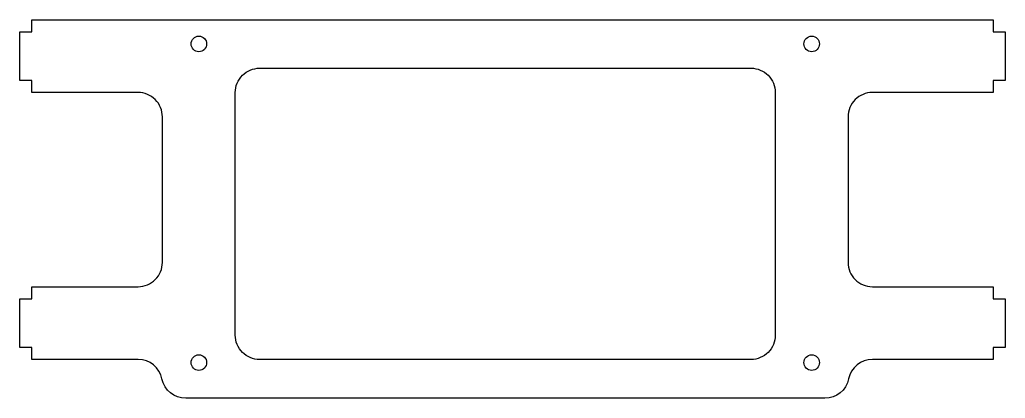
# Model space of a CAD drawing. Header units: millimetres. Extents: x -5 to 198, y 14 to 92.
import ezdxf

# ---------------------------------------------------------------- set-up
doc = ezdxf.new("R2010")
doc.units = ezdxf.units.MM
doc.layers.get('0').update_dxf_attribs({"linetype": 'CONTINUOUS'})

msp = doc.modelspace()

# ---------------------------------------------------------------- linework, layer by layer
for points in [[(-2.5, 92.22), (195.46, 92.22), (195.46, 89.72), (197.96, 89.72), (197.96, 79.72), (195.46, 79.72), (195.46, 77.22), (170.59, 77.22, 0.414214), (165.59, 72.22), (165.59, 42.22, 0.414214), (170.59, 37.22), (195.46, 37.22), (195.46, 34.72), (197.96, 34.72), (197.96, 24.72), (195.46, 24.72), (195.46, 22.22), (170.59, 22.22, 0.356384), (165.69, 18.22, -0.356384), (160.79, 14.22), (29.19, 14.22, -0.356384), (24.29, 18.22, 0.356384), (19.39, 22.22), (-2.5, 22.22), (-2.5, 24.72), (-5, 24.72), (-5, 34.72), (-2.5, 34.72), (-2.5, 37.22), (19.39, 37.22, 0.414214), (24.39, 42.22), (24.39, 72.22, 0.414214), (19.39, 77.22), (-2.5, 77.22), (-2.5, 79.72), (-5, 79.72), (-5, 89.72), (-2.5, 89.72)], [(39.39, 77.23, -0.414214), (44.39, 82.23), (145.59, 82.23, -0.414214), (150.59, 77.23), (150.59, 27.22, -0.414214), (145.59, 22.22), (44.39, 22.22, -0.414214), (39.39, 27.22)]]:
    msp.add_lwpolyline(points, format="xyb", close=True)
for centre in [(31.89, 87.23), (158.09, 87.23), (31.89, 21.58), (158.09, 21.58)]:
    msp.add_circle(centre, 1.6)

doc.saveas('drawing.dxf')
